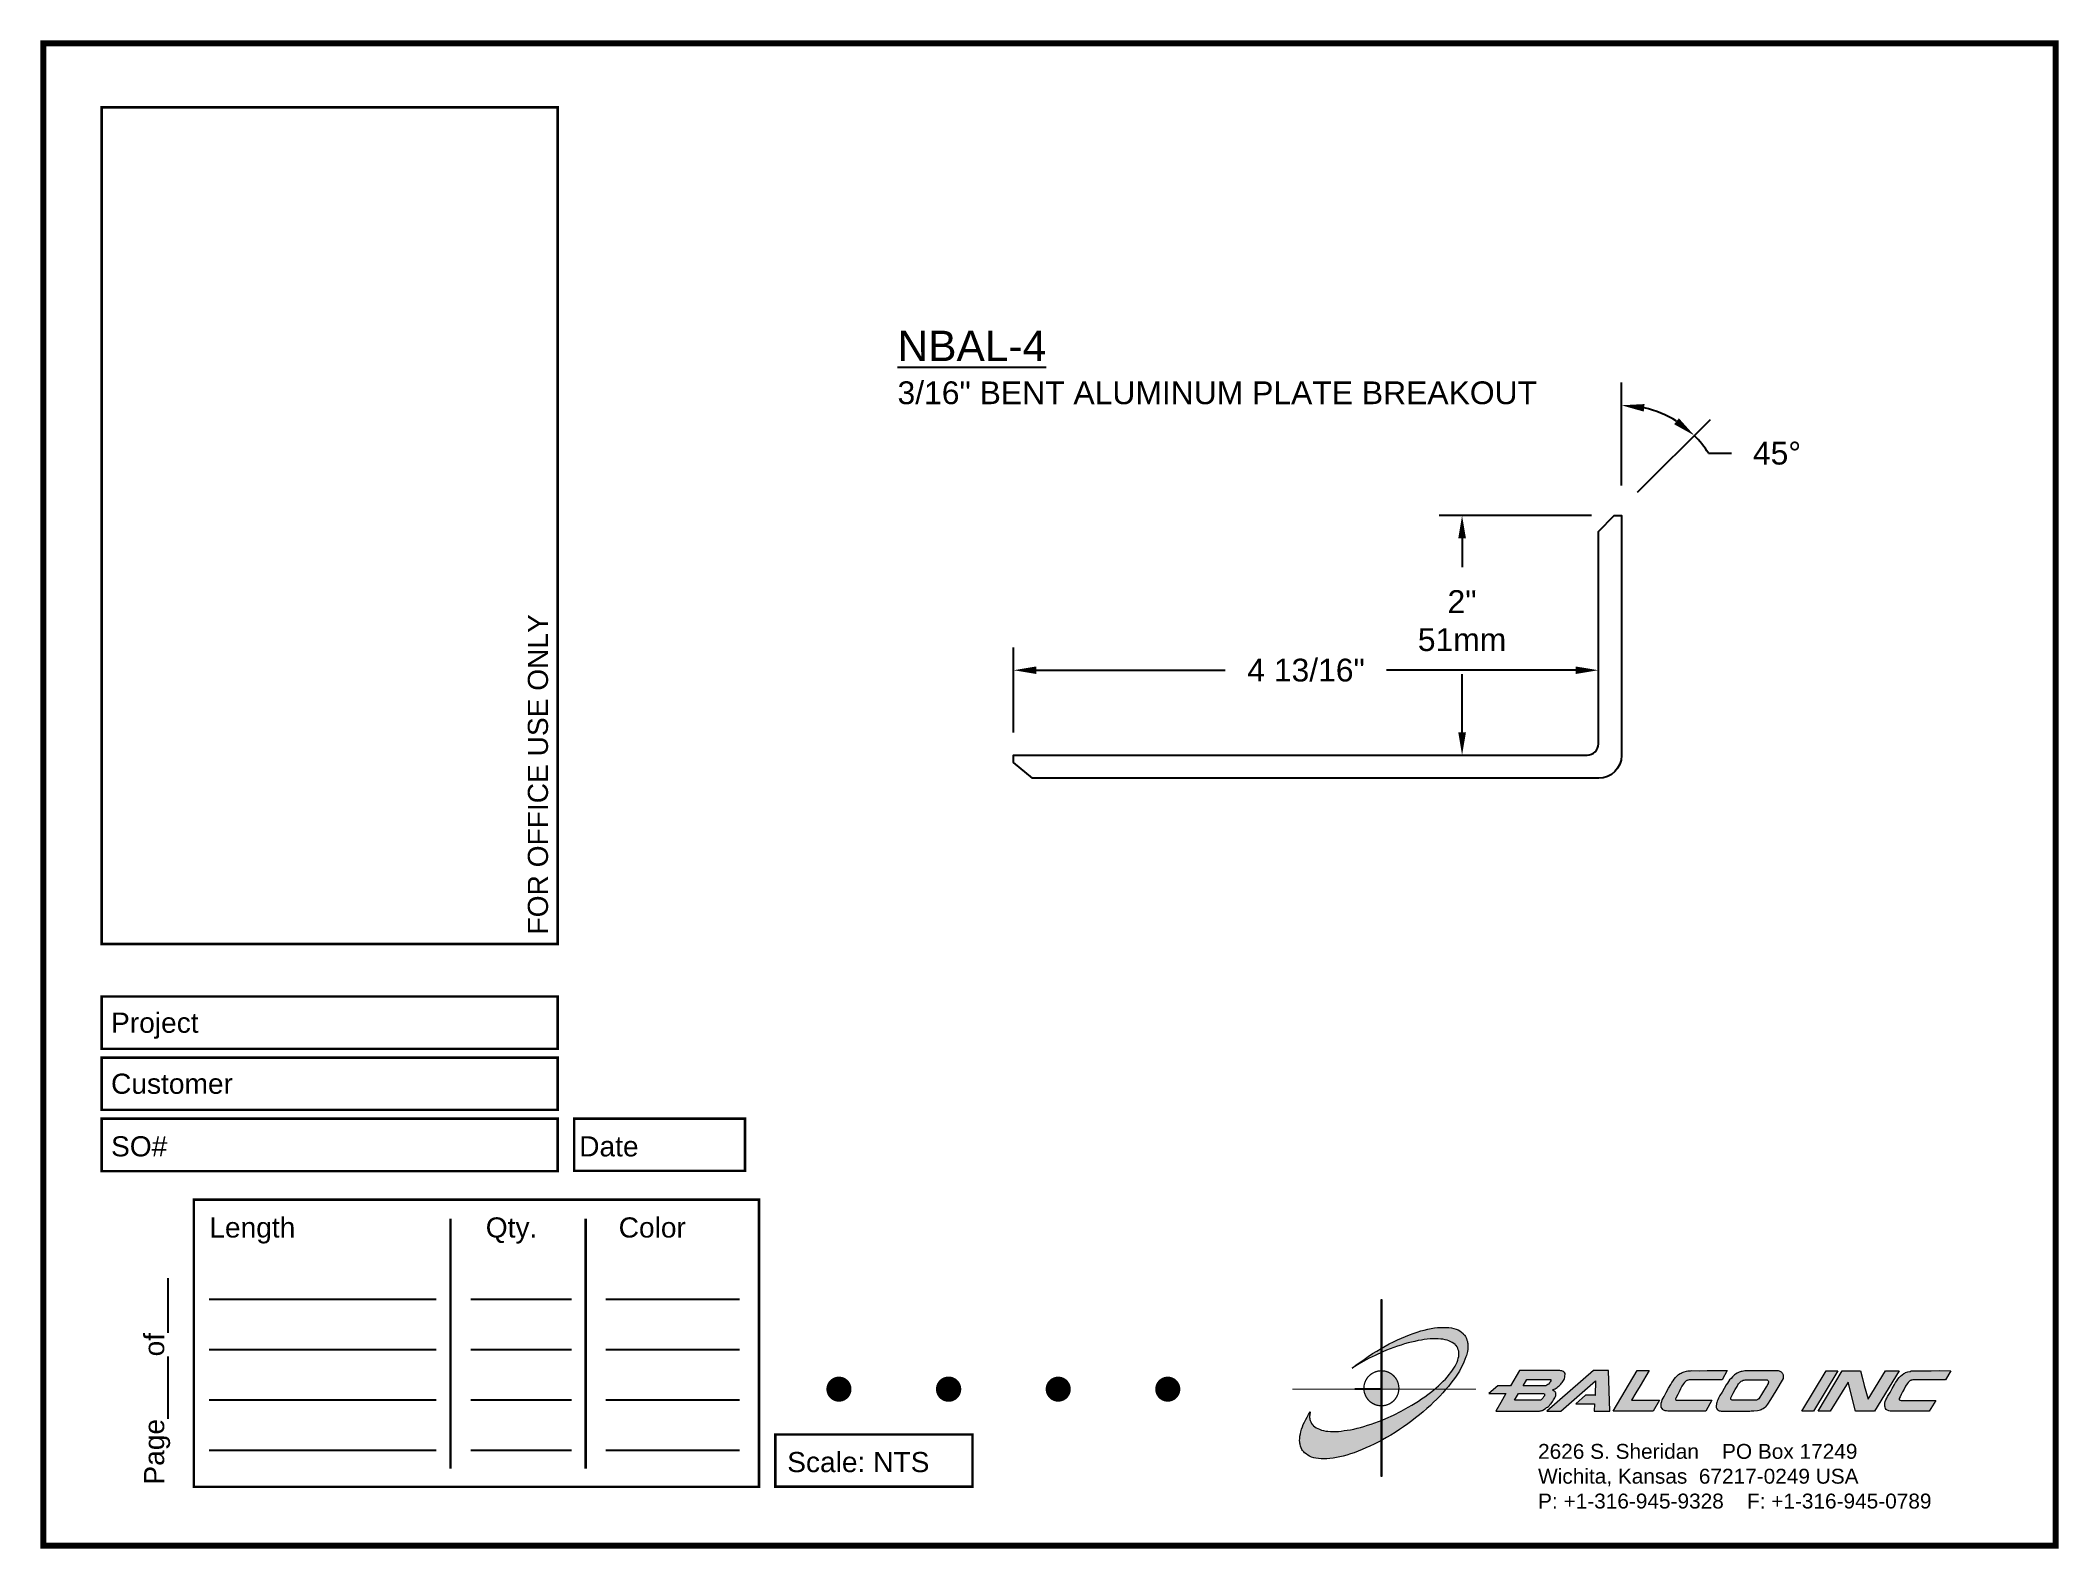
# Paper-space layout 'Breakout' of a CAD drawing. Header units: inches. Extents: x 0 to 10, y 0 to 7.5.
# The model-space entities are those that its viewports show. They can reach past a viewport. Long polylines and large blocks are cut down to what shows.
import ezdxf

# ---------------------------------------------------------------- set-up
doc = ezdxf.new("R2010")
doc.units = ezdxf.units.IN
doc.header["$MEASUREMENT"] = 0
for name, color, linetype in [('Border', 7, 'Continuous'), ('DIMENSIONS', 3, 'Continuous'), ('METALS', 7, 'Continuous'), ('TEXT', 2, 'Continuous')]:
    doc.layers.add(name, color=color, linetype=linetype)
doc.styles.add('Arial', font='arial.ttf')
doc.styles.get("Standard").update_dxf_attribs({"font": 'arial.ttf'})
doc.dimstyles.new('Arial', dxfattribs={"dimtxt": 0.1875, "dimasz": 0.1875, "dimexe": 0.1875, "dimexo": 0.1875, "dimgap": 0.1875, "dimtad": 0, "dimtih": 1, "dimtoh": 1, "dimdec": 4, "dimzin": 3, "dimdsep": 46, "dimlunit": 4, "dimtxsty": 'Arial', "dimcen": 0.125, "dimadec": 0, "dimazin": 0, "dimtfac": 1, "dimtdec": 4, "dimtofl": 0, "dimtmove": 0, "dimatfit": 3, "dimfxl": 0, "dimfrac": 2, "dimtolj": 1, "dimtzin": 0, "dimarcsym": 0})

# ---------------------------------------------------------------- blocks, each defined once
blk = doc.blocks.new('CADlogo')
h = blk.add_hatch(color=256)
h.paths.add_polyline_path([(0.918, 1.81), (0.909, 1.81), (0.909, 1.322), (0.918, 1.327)])
h.paths.add_polyline_path([(0.918, 1.285), (0.909, 1.281), (0.909, 1.1), (0.918, 1.1)])
h.paths.add_polyline_path([(0.918, 0.917), (0.909, 0.917), (0.909, 0.762), (0.909, 0.753), (0.91, 0.753), (0.918, 0.753)])
h.paths.add_polyline_path([(0.918, 1.091), (0.918, 1.1), (0.91, 1.1), (0.909, 1.1), (0.909, 0.917), (0.918, 0.917), (0.918, 0.919), (0.915, 0.919)])
h.paths.add_polyline_path([(0.918, 0.412), (0.909, 0.407), (0.909, 0.049), (0.918, 0.049)])
h.paths.add_polyline_path([(0.918, 0.753), (0.909, 0.753), (0.909, 0.606), (0.918, 0.609)])
h.paths.add_polyline_path([(0.918, 0.609), (0.909, 0.606), (0.909, 0.407), (0.918, 0.412)])
h.paths.add_polyline_path([(0.918, 1.327), (0.909, 1.322), (0.909, 1.281), (0.918, 1.285)])
h = blk.add_hatch(color=175)
h.paths.add_polyline_path([(0.574, 0.51), (0.543, 0.506), (0.514, 0.502), (0.487, 0.499), (0.459, 0.499), (0.432, 0.497), (0.406, 0.499), (0.382, 0.5), (0.36, 0.502), (0.338, 0.508), (0.318, 0.511), (0.298, 0.519), (0.282, 0.526), (0.265, 0.533), (0.252, 0.543), (0.24, 0.553), (0.234, 0.559), (0.229, 0.564), (0.22, 0.577), (0.212, 0.592), (0.205, 0.607), (0.203, 0.616), (0.201, 0.627), (0.199, 0.643), (0.201, 0.66), (0.201, 0.671), (0.205, 0.682), (0.207, 0.694), (0.19, 0.667), (0.176, 0.641), (0.161, 0.616), (0.148, 0.59), (0.137, 0.566), (0.128, 0.543), (0.119, 0.519), (0.113, 0.495), (0.108, 0.473), (0.104, 0.451), (0.103, 0.44), (0.103, 0.429), (0.101, 0.409), (0.103, 0.391), (0.104, 0.38), (0.106, 0.371), (0.11, 0.352), (0.115, 0.336), (0.124, 0.318), (0.13, 0.31), (0.135, 0.301), (0.143, 0.294), (0.15, 0.286), (0.165, 0.274), (0.181, 0.263), (0.199, 0.254), (0.22, 0.244), (0.242, 0.237), (0.263, 0.232), (0.289, 0.228), (0.315, 0.226), (0.342, 0.226), (0.371, 0.226), (0.402, 0.23), (0.434, 0.233), (0.467, 0.239), (0.499, 0.246), (0.534, 0.254), (0.571, 0.263), (0.606, 0.275), (0.644, 0.286), (0.682, 0.301), (0.721, 0.318), (0.759, 0.334), (0.799, 0.352), (0.841, 0.371), (0.882, 0.393), (0.909, 0.407), (0.909, 0.606), (0.884, 0.596), (0.847, 0.583), (0.81, 0.57), (0.774, 0.559), (0.739, 0.548), (0.704, 0.537), (0.671, 0.53), (0.638, 0.522), (0.606, 0.515)])
h.paths.add_polyline_path([(1.18, 0.738), (1.109, 0.698), (1.034, 0.661), (0.957, 0.627), (0.918, 0.609), (0.918, 0.412), (0.924, 0.414), (0.964, 0.438), (1.006, 0.462), (1.05, 0.489), (1.092, 0.517), (1.134, 0.544), (1.174, 0.574), (1.215, 0.603), (1.253, 0.634), (1.291, 0.663), (1.328, 0.694), (1.365, 0.725), (1.399, 0.757), (1.432, 0.788), (1.463, 0.819), (1.494, 0.85), (1.524, 0.883), (1.554, 0.917), (1.44, 0.917), (1.429, 0.908), (1.401, 0.886), (1.374, 0.864), (1.343, 0.842), (1.312, 0.822), (1.28, 0.8), (1.248, 0.778), (1.215, 0.758)])
h.paths.add_polyline_path([(1.769, 1.382), (1.767, 1.393), (1.763, 1.404), (1.758, 1.422), (1.749, 1.441), (1.743, 1.45), (1.738, 1.457), (1.73, 1.464), (1.725, 1.472), (1.709, 1.485), (1.692, 1.496), (1.674, 1.506), (1.654, 1.514), (1.632, 1.521), (1.61, 1.527), (1.584, 1.53), (1.559, 1.532), (1.531, 1.532), (1.502, 1.532), (1.471, 1.53), (1.44, 1.527), (1.407, 1.521), (1.374, 1.514), (1.339, 1.505), (1.304, 1.496), (1.268, 1.485), (1.229, 1.472), (1.191, 1.457), (1.152, 1.442), (1.114, 1.426), (1.074, 1.408), (1.034, 1.388), (0.991, 1.367), (0.951, 1.346), (0.918, 1.327), (0.918, 1.285), (0.926, 1.289), (0.964, 1.305), (1.001, 1.32), (1.037, 1.333), (1.074, 1.346), (1.109, 1.356), (1.143, 1.367), (1.178, 1.378), (1.213, 1.386), (1.246, 1.393), (1.277, 1.4), (1.31, 1.406), (1.339, 1.41), (1.368, 1.413), (1.398, 1.417), (1.425, 1.417), (1.452, 1.419), (1.476, 1.417), (1.502, 1.415), (1.524, 1.413), (1.546, 1.408), (1.566, 1.404), (1.584, 1.397), (1.602, 1.389), (1.617, 1.382), (1.632, 1.373), (1.644, 1.362), (1.65, 1.356), (1.655, 1.351), (1.665, 1.338), (1.672, 1.325), (1.677, 1.309), (1.681, 1.294), (1.683, 1.278), (1.683, 1.261), (1.683, 1.252), (1.681, 1.243), (1.677, 1.225), (1.672, 1.207), (1.665, 1.186), (1.655, 1.166), (1.644, 1.146), (1.632, 1.126), (1.619, 1.106), (1.602, 1.084), (1.586, 1.062), (1.568, 1.04), (1.548, 1.018), (1.527, 0.996), (1.504, 0.974), (1.48, 0.952), (1.456, 0.93), (1.44, 0.917), (1.554, 0.917), (1.579, 0.945), (1.602, 0.976), (1.626, 1.007), (1.648, 1.038), (1.668, 1.067), (1.687, 1.097), (1.703, 1.128), (1.719, 1.155), (1.732, 1.185), (1.743, 1.212), (1.752, 1.239), (1.758, 1.252), (1.762, 1.265), (1.767, 1.291), (1.771, 1.314), (1.771, 1.327), (1.773, 1.338), (1.771, 1.362), (1.771, 1.373)])
h.paths.add_polyline_path([(0.867, 1.296), (0.825, 1.271), (0.781, 1.243), (0.741, 1.214), (0.701, 1.186), (0.66, 1.157), (0.622, 1.128), (0.675, 1.161), (0.732, 1.194), (0.79, 1.225), (0.82, 1.239), (0.851, 1.254), (0.909, 1.281), (0.909, 1.322)])
h = blk.add_hatch(color=256)
h.paths.add_polyline_path([(1.074, 0.991), (1.07, 1.001), (1.065, 1.011), (1.059, 1.021), (1.053, 1.03), (1.046, 1.038), (1.039, 1.047), (1.031, 1.054), (1.022, 1.062), (1.014, 1.068), (1.004, 1.074), (0.995, 1.08), (0.985, 1.085), (0.975, 1.089), (0.964, 1.093), (0.954, 1.096), (0.943, 1.098), (0.932, 1.099), (0.921, 1.1), (0.918, 1.1), (0.918, 0.917), (0.94, 0.917), (1.086, 0.917), (1.087, 0.927), (1.086, 0.938), (1.085, 0.949), (1.083, 0.96), (1.081, 0.97), (1.078, 0.981)])
h.paths.add_polyline_path([(0.909, 0.917), (0.739, 0.917), (0.74, 0.91), (0.741, 0.899), (0.743, 0.888), (0.746, 0.878), (0.75, 0.867), (0.754, 0.857), (0.758, 0.847), (0.764, 0.837), (0.77, 0.828), (0.776, 0.819), (0.783, 0.811), (0.791, 0.803), (0.799, 0.795), (0.808, 0.788), (0.817, 0.782), (0.826, 0.776), (0.836, 0.771), (0.846, 0.766), (0.856, 0.762), (0.867, 0.759), (0.877, 0.757), (0.888, 0.755), (0.899, 0.753), (0.909, 0.753)])
h.paths.add_polyline_path([(0.918, 1.1), (0.91, 1.1), (0.909, 1.1), (0.909, 0.917), (0.918, 0.917)])
h = blk.add_hatch(color=256)
h.paths.add_polyline_path([(2.148, 0.874), (2.098, 0.784), (2.049, 0.7), (2.484, 0.7), (2.491, 0.702), (2.501, 0.703), (2.508, 0.705), (2.512, 0.707), (2.517, 0.711), (2.532, 0.72), (2.546, 0.729), (2.554, 0.735), (2.563, 0.74), (2.572, 0.747), (2.581, 0.757), (2.59, 0.768), (2.599, 0.777), (2.616, 0.799), (2.623, 0.811), (2.63, 0.822), (2.636, 0.833), (2.641, 0.844), (2.645, 0.855), (2.647, 0.864), (2.647, 0.879), (2.645, 0.883), (2.641, 0.886), (2.638, 0.892), (2.629, 0.899), (2.619, 0.905), (2.612, 0.91), (2.64, 0.921), (2.658, 0.936), (2.669, 0.943), (2.678, 0.95), (2.694, 0.967), (2.702, 0.976), (2.709, 0.985), (2.716, 0.994), (2.722, 1.005), (2.727, 1.014), (2.731, 1.025), (2.735, 1.038), (2.736, 1.049), (2.738, 1.062), (2.738, 1.073), (2.733, 1.082), (2.727, 1.088), (2.72, 1.093), (2.713, 1.097), (2.704, 1.099), (2.694, 1.1), (2.685, 1.102), (2.674, 1.102), (2.285, 1.102), (2.195, 0.952), (2.069, 0.952), (1.981, 0.874)])
h.paths.add_polyline_path([(2.274, 0.874), (2.53, 0.874), (2.534, 0.865), (2.532, 0.852), (2.524, 0.841), (2.515, 0.828), (2.505, 0.815), (2.493, 0.81), (2.49, 0.808), (2.235, 0.808)], flags=16)
h.paths.add_polyline_path([(2.321, 0.952), (2.356, 1.014), (2.587, 1.014), (2.592, 1.014), (2.597, 1.014), (2.597, 1.003), (2.59, 0.991), (2.583, 0.98), (2.569, 0.966), (2.555, 0.958), (2.546, 0.952), (2.535, 0.952)], flags=16)
h.paths.add_polyline_path([(3.04, 1.002), (3.036, 0.859), (2.941, 0.859), (2.844, 0.773), (3.031, 0.773), (3.027, 0.7), (3.181, 0.7), (3.168, 1.102), (3.02, 1.102), (2.557, 0.7), (2.694, 0.7)])
h.paths.add_polyline_path([(3.214, 0.7), (3.611, 0.7), (3.675, 0.808), (3.397, 0.808), (3.441, 0.881), (3.483, 0.952), (3.574, 1.102), (3.454, 1.102)])
h.paths.add_polyline_path([(3.788, 0.965), (3.766, 0.927), (3.743, 0.885), (3.721, 0.846), (3.71, 0.83), (3.702, 0.811), (3.697, 0.795), (3.693, 0.778), (3.691, 0.769), (3.691, 0.76), (3.691, 0.749), (3.693, 0.74), (3.7, 0.727), (3.708, 0.716), (3.711, 0.714), (3.724, 0.705), (3.733, 0.702), (3.744, 0.702), (3.757, 0.7), (3.774, 0.7), (4.134, 0.7), (4.196, 0.808), (3.854, 0.808), (3.841, 0.808), (3.833, 0.816), (3.836, 0.826), (3.843, 0.841), (3.856, 0.864), (3.869, 0.892), (3.883, 0.921), (3.898, 0.949), (3.914, 0.972), (3.924, 0.983), (3.931, 0.992), (3.943, 1.002), (3.954, 1.008), (3.969, 1.011), (4.297, 1.011), (4.346, 1.102), (4.238, 1.102), (4.15, 1.102), (4.075, 1.1), (3.997, 1.102), (3.982, 1.1), (3.968, 1.1), (3.955, 1.099), (3.942, 1.097), (3.92, 1.089), (3.9, 1.082), (3.889, 1.078), (3.88, 1.073), (3.863, 1.062), (3.849, 1.049), (3.834, 1.035), (3.821, 1.018), (3.81, 1.002), (3.799, 0.983)])
h.paths.add_polyline_path([(4.509, 1.097), (4.496, 1.095), (4.485, 1.093), (4.476, 1.089), (4.465, 1.086), (4.447, 1.077), (4.43, 1.066), (4.421, 1.06), (4.414, 1.055), (4.399, 1.04), (4.386, 1.025), (4.372, 1.011), (4.361, 0.994), (4.35, 0.976), (4.337, 0.96), (4.317, 0.923), (4.297, 0.888), (4.275, 0.855), (4.26, 0.828), (4.255, 0.813), (4.247, 0.799), (4.244, 0.784), (4.242, 0.777), (4.24, 0.769), (4.238, 0.753), (4.238, 0.735), (4.246, 0.722), (4.251, 0.714), (4.253, 0.713), (4.257, 0.711), (4.262, 0.705), (4.269, 0.703), (4.278, 0.702), (4.289, 0.7), (4.564, 0.7), (4.571, 0.7), (4.584, 0.702), (4.613, 0.703), (4.648, 0.707), (4.664, 0.709), (4.677, 0.713), (4.686, 0.716), (4.694, 0.722), (4.705, 0.727), (4.717, 0.735), (4.73, 0.744), (4.741, 0.755), (4.752, 0.769), (4.781, 0.815), (4.833, 0.903), (4.906, 1.025), (4.908, 1.035), (4.908, 1.046), (4.906, 1.051), (4.906, 1.057), (4.9, 1.069), (4.893, 1.08), (4.889, 1.082), (4.888, 1.086), (4.88, 1.089), (4.873, 1.093), (4.866, 1.097), (4.856, 1.1), (4.846, 1.1), (4.844, 1.1), (4.73, 1.1), (4.626, 1.1), (4.58, 1.1), (4.542, 1.099), (4.524, 1.099)])
h.paths.add_polyline_path([(4.527, 1.011), (4.54, 1.011), (4.745, 1.011), (4.752, 1.003), (4.758, 0.998), (4.758, 0.985), (4.756, 0.98), (4.754, 0.974), (4.749, 0.965), (4.743, 0.956), (4.734, 0.941), (4.663, 0.821), (4.648, 0.812), (4.639, 0.81), (4.633, 0.808), (4.622, 0.808), (4.61, 0.808), (4.416, 0.808), (4.398, 0.808), (4.39, 0.813), (4.387, 0.813), (4.385, 0.819), (4.378, 0.825), (4.385, 0.832), (4.408, 0.877), (4.428, 0.914), (4.447, 0.945), (4.454, 0.96), (4.461, 0.971), (4.474, 0.986), (4.487, 0.996), (4.496, 1.002), (4.508, 1.009), (4.516, 1.009)], flags=16)
h.paths.add_polyline_path([(5.089, 0.698), (5.206, 0.698), (5.445, 1.1), (5.33, 1.099)])
h.paths.add_polyline_path([(5.489, 1.099), (5.252, 0.698), (5.37, 0.698), (5.548, 0.987), (5.621, 0.698), (5.811, 0.698), (6.055, 1.099), (5.919, 1.1), (5.749, 0.817), (5.709, 0.954), (5.691, 1.024), (5.672, 1.099)])
h.paths.add_polyline_path([(6.086, 1.06), (6.069, 1.047), (6.056, 1.035), (6.044, 1.018), (6.031, 1.002), (6.02, 0.983), (6.009, 0.965), (5.987, 0.925), (5.965, 0.885), (5.941, 0.846), (5.932, 0.828), (5.923, 0.811), (5.917, 0.795), (5.914, 0.778), (5.912, 0.769), (5.912, 0.758), (5.914, 0.749), (5.916, 0.738), (5.921, 0.725), (5.928, 0.716), (5.936, 0.709), (5.945, 0.705), (5.954, 0.702), (5.965, 0.7), (5.98, 0.7), (5.994, 0.7), (6.355, 0.7), (6.419, 0.806), (6.073, 0.806), (6.056, 0.811), (6.056, 0.821), (6.056, 0.826), (6.064, 0.841), (6.077, 0.864), (6.089, 0.892), (6.104, 0.919), (6.119, 0.947), (6.135, 0.972), (6.144, 0.983), (6.153, 0.992), (6.163, 1), (6.166, 1.003), (6.172, 1.005), (6.178, 1.008), (6.19, 1.011), (6.517, 1.011), (6.569, 1.1), (6.459, 1.102), (6.373, 1.1), (6.296, 1.1), (6.217, 1.1), (6.203, 1.1), (6.19, 1.099), (6.175, 1.099), (6.164, 1.095), (6.141, 1.089), (6.12, 1.082), (6.111, 1.077), (6.102, 1.073)])
blk.add_hatch(color=256).paths.add_polyline_path([(0.918, 0.609), (0.909, 0.606), (0.909, 0.407), (0.918, 0.412)])
for q in [(0.65, 0.917), (0.909, 0.648)]:
    blk.add_line((0.909, 0.917), q)
at = {"color": 7, "lineweight": 0}
for points in [[(0.909, 1.81), (0.918, 1.81), (0.918, 0.049), (0.909, 0.049), (0.909, 1.81)], [(2.738, 1.073), (2.733, 1.082), (2.727, 1.088), (2.72, 1.093), (2.713, 1.097), (2.704, 1.099), (2.694, 1.1), (2.685, 1.102), (2.674, 1.102), (2.285, 1.102), (2.195, 0.952), (2.069, 0.952), (1.981, 0.874), (2.148, 0.874), (2.098, 0.784), (2.049, 0.7), (2.484, 0.7), (2.491, 0.702), (2.501, 0.703), (2.508, 0.705), (2.512, 0.707), (2.517, 0.711), (2.532, 0.72), (2.546, 0.729), (2.554, 0.735), (2.563, 0.74), (2.572, 0.747), (2.581, 0.757), (2.59, 0.768), (2.599, 0.777), (2.616, 0.799), (2.623, 0.811), (2.63, 0.822), (2.636, 0.833), (2.641, 0.844), (2.645, 0.855), (2.647, 0.864), (2.647, 0.874), (2.647, 0.879), (2.645, 0.883), (2.641, 0.886), (2.638, 0.892), (2.629, 0.899), (2.619, 0.905), (2.612, 0.91), (2.64, 0.921), (2.658, 0.936), (2.669, 0.943), (2.678, 0.95), (2.694, 0.967), (2.702, 0.976), (2.709, 0.985), (2.716, 0.994), (2.722, 1.005), (2.727, 1.014), (2.731, 1.025), (2.735, 1.038), (2.736, 1.049), (2.738, 1.062), (2.738, 1.073), (2.738, 1.073)], [(2.587, 0.985), (2.583, 0.98), (2.572, 0.969), (2.565, 0.963), (2.555, 0.958), (2.546, 0.952), (2.535, 0.952), (2.321, 0.952), (2.356, 1.014), (2.587, 1.014), (2.592, 1.014), (2.594, 1.014), (2.596, 1.013), (2.597, 1.011), (2.597, 1.005), (2.596, 1), (2.59, 0.991), (2.587, 0.985), (2.587, 0.985)], [(3.027, 0.7), (3.181, 0.7), (3.168, 1.102), (3.02, 1.102), (2.557, 0.7), (2.694, 0.7), (3.04, 1.002), (3.036, 0.859), (3.038, 0.859), (2.941, 0.859), (2.844, 0.773), (3.031, 0.773), (3.027, 0.7), (3.027, 0.7)], [(3.214, 0.7), (3.454, 1.102), (3.574, 1.102), (3.483, 0.952), (3.441, 0.881), (3.397, 0.808), (3.675, 0.808), (3.611, 0.7), (3.214, 0.7), (3.214, 0.7)], [(3.969, 1.011), (3.96, 1.009), (3.955, 1.007), (3.949, 1.005), (3.946, 1.003), (3.94, 1), (3.931, 0.992), (3.924, 0.983), (3.914, 0.972), (3.898, 0.949), (3.883, 0.921), (3.869, 0.892), (3.856, 0.864), (3.843, 0.841), (3.836, 0.826), (3.834, 0.821), (3.834, 0.817), (3.836, 0.813), (3.839, 0.81), (3.847, 0.808), (3.854, 0.808), (4.196, 0.808), (4.134, 0.7), (3.774, 0.7), (3.757, 0.7), (3.744, 0.702), (3.733, 0.702), (3.724, 0.705), (3.715, 0.711), (3.711, 0.713), (3.708, 0.716), (3.7, 0.727), (3.693, 0.74), (3.691, 0.749), (3.691, 0.76), (3.691, 0.769), (3.693, 0.778), (3.697, 0.795), (3.702, 0.811), (3.71, 0.83), (3.721, 0.846), (3.743, 0.885), (3.766, 0.927), (3.788, 0.965), (3.799, 0.983), (3.81, 1.002), (3.821, 1.018), (3.834, 1.035), (3.849, 1.049), (3.863, 1.062), (3.88, 1.073), (3.889, 1.078), (3.9, 1.082), (3.92, 1.089), (3.942, 1.097), (3.955, 1.099), (3.968, 1.1), (3.982, 1.1), (3.997, 1.102), (4.075, 1.1), (4.15, 1.102), (4.238, 1.102), (4.346, 1.102), (4.297, 1.011), (3.969, 1.011), (3.969, 1.011)], [(4.846, 1.1), (4.844, 1.1), (4.73, 1.1), (4.626, 1.1), (4.58, 1.1), (4.542, 1.099), (4.524, 1.099), (4.509, 1.097), (4.496, 1.095), (4.485, 1.093), (4.476, 1.089), (4.465, 1.086), (4.447, 1.077), (4.43, 1.066), (4.421, 1.06), (4.414, 1.055), (4.399, 1.04), (4.386, 1.025), (4.372, 1.011), (4.361, 0.994), (4.35, 0.976), (4.337, 0.96), (4.317, 0.923), (4.297, 0.888), (4.275, 0.855), (4.26, 0.828), (4.255, 0.813), (4.247, 0.799), (4.244, 0.784), (4.242, 0.777), (4.24, 0.769), (4.238, 0.753), (4.238, 0.735), (4.246, 0.722), (4.251, 0.714), (4.253, 0.713), (4.257, 0.711), (4.262, 0.705), (4.269, 0.703), (4.278, 0.702), (4.289, 0.7), (4.564, 0.7), (4.571, 0.7), (4.584, 0.702), (4.613, 0.703), (4.648, 0.707), (4.664, 0.709), (4.677, 0.713), (4.686, 0.716), (4.694, 0.722), (4.705, 0.727), (4.717, 0.735), (4.73, 0.744), (4.741, 0.755), (4.752, 0.769), (4.781, 0.815), (4.833, 0.903), (4.906, 1.025), (4.908, 1.035), (4.908, 1.046), (4.906, 1.051), (4.906, 1.057), (4.9, 1.069), (4.897, 1.075), (4.893, 1.08), (4.889, 1.082), (4.888, 1.086), (4.88, 1.089), (4.873, 1.093), (4.866, 1.097), (4.856, 1.1), (4.846, 1.1), (4.846, 1.1)], [(4.734, 0.941), (4.663, 0.821), (4.653, 0.815), (4.646, 0.811), (4.639, 0.81), (4.633, 0.808), (4.622, 0.808), (4.61, 0.808), (4.416, 0.808), (4.403, 0.808), (4.396, 0.81), (4.39, 0.813), (4.388, 0.813), (4.386, 0.815), (4.385, 0.819), (4.383, 0.821), (4.383, 0.826), (4.383, 0.83), (4.385, 0.832), (4.408, 0.877), (4.428, 0.914), (4.447, 0.945), (4.454, 0.96), (4.461, 0.971), (4.471, 0.982), (4.478, 0.989), (4.487, 0.996), (4.496, 1.002), (4.505, 1.007), (4.511, 1.009), (4.516, 1.009), (4.527, 1.011), (4.54, 1.011), (4.743, 1.011), (4.749, 1.007), (4.752, 1.003), (4.756, 1), (4.758, 0.994), (4.758, 0.985), (4.756, 0.98), (4.754, 0.974), (4.749, 0.965), (4.743, 0.956), (4.734, 0.941), (4.734, 0.941)], [(5.089, 0.698), (5.33, 1.099), (5.445, 1.1), (5.206, 0.698), (5.091, 0.698), (5.089, 0.698), (5.089, 0.698)], [(5.811, 0.698), (5.621, 0.698), (5.548, 0.987), (5.37, 0.698), (5.252, 0.698), (5.489, 1.099), (5.672, 1.099), (5.691, 1.024), (5.709, 0.954), (5.749, 0.817), (5.919, 1.1), (6.055, 1.099), (5.811, 0.698), (5.811, 0.698)], [(6.19, 1.011), (6.181, 1.009), (6.175, 1.007), (6.172, 1.005), (6.166, 1.003), (6.163, 1), (6.153, 0.992), (6.144, 0.983), (6.135, 0.972), (6.119, 0.947), (6.104, 0.919), (6.089, 0.892), (6.077, 0.864), (6.064, 0.841), (6.056, 0.826), (6.056, 0.821), (6.056, 0.815), (6.058, 0.811), (6.062, 0.81), (6.067, 0.808), (6.077, 0.806), (6.419, 0.806), (6.355, 0.7), (5.994, 0.7), (5.98, 0.7), (5.965, 0.7), (5.954, 0.702), (5.945, 0.705), (5.936, 0.709), (5.932, 0.713), (5.928, 0.716), (5.921, 0.725), (5.916, 0.738), (5.914, 0.749), (5.912, 0.758), (5.912, 0.769), (5.914, 0.778), (5.917, 0.795), (5.923, 0.811), (5.932, 0.828), (5.941, 0.846), (5.965, 0.885), (5.987, 0.925), (6.009, 0.965), (6.02, 0.983), (6.031, 1.002), (6.044, 1.018), (6.056, 1.035), (6.069, 1.047), (6.086, 1.06), (6.102, 1.073), (6.111, 1.077), (6.12, 1.082), (6.141, 1.089), (6.164, 1.095), (6.175, 1.099), (6.19, 1.099), (6.203, 1.1), (6.217, 1.1), (6.296, 1.1), (6.373, 1.1), (6.459, 1.102), (6.569, 1.1), (6.517, 1.011), (6.19, 1.011), (6.19, 1.011)], [(2.484, 0.808), (2.235, 0.808), (2.274, 0.874), (2.524, 0.874), (2.53, 0.872), (2.532, 0.87), (2.533, 0.866), (2.533, 0.863), (2.532, 0.852), (2.524, 0.841), (2.515, 0.828), (2.506, 0.817), (2.501, 0.813), (2.493, 0.81), (2.49, 0.808), (2.486, 0.808), (2.484, 0.808), (2.484, 0.808)]]:
    blk.add_lwpolyline(points, dxfattribs=at)
at = {"color": 175, "lineweight": 0}
blk.add_lwpolyline([(1.758, 1.422), (1.763, 1.404), (1.767, 1.393), (1.769, 1.382), (1.771, 1.373), (1.771, 1.362), (1.773, 1.338), (1.771, 1.327), (1.771, 1.314), (1.767, 1.291), (1.762, 1.265), (1.758, 1.252), (1.752, 1.239), (1.743, 1.212), (1.732, 1.185), (1.719, 1.155), (1.703, 1.128), (1.687, 1.097), (1.668, 1.067), (1.648, 1.038), (1.626, 1.007), (1.602, 0.976), (1.579, 0.945), (1.551, 0.914), (1.524, 0.883), (1.494, 0.85), (1.463, 0.819), (1.432, 0.788), (1.399, 0.757), (1.365, 0.725), (1.328, 0.694), (1.291, 0.663), (1.253, 0.634), (1.215, 0.603), (1.174, 0.574), (1.134, 0.544), (1.092, 0.517), (1.05, 0.489), (1.006, 0.462), (0.964, 0.438), (0.924, 0.414), (0.882, 0.393), (0.841, 0.371), (0.799, 0.352), (0.759, 0.334), (0.721, 0.318), (0.682, 0.301), (0.644, 0.286), (0.606, 0.275), (0.571, 0.263), (0.534, 0.254), (0.499, 0.246), (0.467, 0.239), (0.434, 0.233), (0.402, 0.23), (0.371, 0.226), (0.342, 0.226), (0.315, 0.226), (0.289, 0.228), (0.263, 0.232), (0.242, 0.237), (0.22, 0.244), (0.199, 0.254), (0.181, 0.263), (0.165, 0.274), (0.15, 0.286), (0.143, 0.294), (0.135, 0.301), (0.13, 0.31), (0.124, 0.318), (0.115, 0.336), (0.11, 0.352), (0.106, 0.371), (0.104, 0.38), (0.103, 0.391), (0.101, 0.409), (0.103, 0.429), (0.103, 0.44), (0.104, 0.451), (0.108, 0.473), (0.113, 0.495), (0.119, 0.519), (0.128, 0.543), (0.137, 0.566), (0.148, 0.59), (0.161, 0.616), (0.176, 0.641), (0.19, 0.667), (0.207, 0.694), (0.205, 0.682), (0.201, 0.671), (0.201, 0.66), (0.199, 0.649), (0.199, 0.638), (0.201, 0.627), (0.203, 0.616), (0.205, 0.607), (0.212, 0.592), (0.22, 0.577), (0.229, 0.564), (0.234, 0.559), (0.24, 0.553), (0.252, 0.543), (0.265, 0.533), (0.282, 0.526), (0.298, 0.519), (0.318, 0.511), (0.338, 0.508), (0.36, 0.502), (0.382, 0.5), (0.406, 0.499), (0.432, 0.497), (0.459, 0.499), (0.487, 0.499), (0.514, 0.502), (0.543, 0.506), (0.574, 0.51), (0.606, 0.515), (0.638, 0.522), (0.671, 0.53), (0.704, 0.537), (0.739, 0.548), (0.774, 0.559), (0.81, 0.57), (0.847, 0.583), (0.884, 0.596), (0.92, 0.61), (0.957, 0.627), (1.034, 0.661), (1.109, 0.698), (1.18, 0.738), (1.215, 0.758), (1.248, 0.778), (1.28, 0.8), (1.312, 0.822), (1.343, 0.842), (1.374, 0.864), (1.401, 0.886), (1.429, 0.908), (1.456, 0.93), (1.48, 0.952), (1.504, 0.974), (1.527, 0.996), (1.548, 1.018), (1.568, 1.04), (1.586, 1.062), (1.602, 1.084), (1.619, 1.106), (1.632, 1.126), (1.644, 1.146), (1.655, 1.166), (1.665, 1.186), (1.672, 1.207), (1.677, 1.225), (1.681, 1.243), (1.683, 1.252), (1.683, 1.261), (1.683, 1.278), (1.681, 1.294), (1.677, 1.309), (1.672, 1.325), (1.665, 1.338), (1.655, 1.351), (1.65, 1.356), (1.644, 1.362), (1.632, 1.373), (1.617, 1.382), (1.602, 1.389), (1.584, 1.397), (1.566, 1.404), (1.546, 1.408), (1.524, 1.413), (1.502, 1.415), (1.476, 1.417), (1.452, 1.419), (1.425, 1.417), (1.398, 1.417), (1.368, 1.413), (1.339, 1.41), (1.31, 1.406), (1.277, 1.4), (1.246, 1.393), (1.213, 1.386), (1.178, 1.378), (1.143, 1.367), (1.109, 1.356), (1.074, 1.346), (1.037, 1.333), (1.001, 1.32), (0.964, 1.305), (0.926, 1.289), (0.851, 1.254), (0.82, 1.239), (0.79, 1.225), (0.732, 1.194), (0.675, 1.161), (0.622, 1.128), (0.66, 1.157), (0.701, 1.186), (0.741, 1.214), (0.781, 1.243), (0.825, 1.271), (0.867, 1.296), (0.909, 1.322), (0.951, 1.346), (0.991, 1.367), (1.034, 1.388), (1.074, 1.408), (1.114, 1.426), (1.152, 1.442), (1.191, 1.457), (1.229, 1.472), (1.268, 1.485), (1.304, 1.496), (1.339, 1.505), (1.374, 1.514), (1.407, 1.521), (1.44, 1.527), (1.471, 1.53), (1.502, 1.532), (1.531, 1.532), (1.559, 1.532), (1.584, 1.53), (1.61, 1.527), (1.632, 1.521), (1.654, 1.514), (1.674, 1.506), (1.692, 1.496), (1.709, 1.485), (1.725, 1.472), (1.73, 1.464), (1.738, 1.457), (1.743, 1.45), (1.749, 1.441), (1.758, 1.422), (1.758, 1.422)], dxfattribs=at)
at = {"color": 7, "lineweight": 0, "const_width": 0.0128}
blk.add_lwpolyline([(1.087, 0.927), (1.086, 0.938), (1.085, 0.949), (1.083, 0.96), (1.081, 0.97), (1.078, 0.981), (1.074, 0.991), (1.07, 1.001), (1.065, 1.011), (1.059, 1.021), (1.053, 1.03), (1.046, 1.038), (1.039, 1.047), (1.031, 1.054), (1.022, 1.062), (1.014, 1.068), (1.004, 1.074), (0.995, 1.08), (0.985, 1.085), (0.975, 1.089), (0.964, 1.093), (0.954, 1.096), (0.943, 1.098), (0.932, 1.099), (0.921, 1.1), (0.91, 1.1), (0.899, 1.1), (0.888, 1.099), (0.877, 1.097), (0.867, 1.094), (0.856, 1.091), (0.846, 1.087), (0.836, 1.082), (0.826, 1.077), (0.817, 1.071), (0.808, 1.065), (0.799, 1.058), (0.791, 1.05), (0.783, 1.043), (0.776, 1.034), (0.77, 1.025), (0.764, 1.016), (0.758, 1.006), (0.754, 0.996), (0.75, 0.986), (0.746, 0.976), (0.743, 0.965), (0.741, 0.954), (0.74, 0.943), (0.739, 0.932), (0.739, 0.921), (0.74, 0.91), (0.741, 0.899), (0.743, 0.888), (0.746, 0.878), (0.75, 0.867), (0.754, 0.857), (0.758, 0.847), (0.764, 0.837), (0.77, 0.828), (0.776, 0.819), (0.783, 0.811), (0.791, 0.803), (0.799, 0.795), (0.808, 0.788), (0.817, 0.782), (0.826, 0.776), (0.836, 0.771), (0.846, 0.766), (0.856, 0.762), (0.867, 0.759), (0.877, 0.757), (0.888, 0.755), (0.899, 0.753), (0.91, 0.753), (0.921, 0.753), (0.932, 0.754), (0.943, 0.756), (0.954, 0.758), (0.964, 0.761), (0.975, 0.764), (0.985, 0.769), (0.995, 0.773), (1.004, 0.779), (1.014, 0.785), (1.022, 0.792), (1.031, 0.799), (1.039, 0.807), (1.046, 0.815), (1.053, 0.824), (1.059, 0.833), (1.065, 0.842), (1.07, 0.852), (1.074, 0.862), (1.078, 0.872), (1.081, 0.883), (1.083, 0.894), (1.085, 0.905), (1.086, 0.916), (1.087, 0.927)], dxfattribs=at)
at = {"color": 7, "lineweight": 0}
blk.add_lwpolyline([(1.853, 0.917, 0.0091, 0.0091, 0), (0.029, 0.917, 0.00366, 0.00366, 0), (0.029, 0.917, 0.00366, 0.00366, 0)], format="xyseb", dxfattribs=at)
blk = doc.blocks.new('ACADlogo')
blk.add_blockref('CADlogo', (-0.011, 7.152))
blk = doc.blocks.new('ejccornerdetailsheet')
at = {"layer": 'Border', "color": 253}
for p, q in [((0.823, 1.224), (1.95, 1.224)), ((2.122, 1.224), (2.622, 1.224)), ((2.794, 1.224), (3.457, 1.224)), ((0.823, 0.974), (1.95, 0.974)), ((2.122, 0.974), (2.622, 0.974)), ((2.794, 0.974), (3.457, 0.974)), ((0.823, 0.724), (1.95, 0.724)), ((2.122, 0.724), (2.622, 0.724)), ((2.794, 0.724), (3.457, 0.724)), ((0.823, 0.474), (1.95, 0.474)), ((2.122, 0.474), (2.622, 0.474)), ((2.794, 0.474), (3.457, 0.474))]:
    blk.add_line(p, q, dxfattribs=at)
at = {"layer": 'Border'}
for points, const_width in [([(0, 7.461), (9.993, 7.461), (9.993, 0), (0, 0)], 0.03), ([(0.289, 7.143), (2.554, 7.143), (2.554, 2.988), (0.289, 2.988)], 0.0125), ([(0.289, 2.727), (2.554, 2.727), (2.554, 2.467), (0.289, 2.467)], 0.0125), ([(0.289, 2.423), (2.554, 2.423), (2.554, 2.164), (0.289, 2.164)], 0.0125), ([(0.289, 2.12), (2.554, 2.12), (2.554, 1.86), (0.289, 1.86)], 0.0125), ([(2.636, 1.861), (2.636, 2.12), (3.484, 2.12), (3.484, 1.861)], 0.0125), ([(3.554, 0.292), (0.747, 0.292), (0.747, 1.718), (3.554, 1.718)], 0.0125), ([(3.635, 0.552), (4.614, 0.552), (4.614, 0.293), (3.635, 0.293)], 0.0125)]:
    blk.add_lwpolyline(points, close=True, dxfattribs=dict(at, const_width=const_width))
at = {"layer": 'Border', "const_width": 0.0125}
for points in [[(2.022, 1.623), (2.022, 0.382)], [(2.693, 1.623), (2.693, 0.382)]]:
    blk.add_lwpolyline(points, dxfattribs=at)
at = {"layer": 'Border', "color": 175, "const_width": 0.0625}
for points in [[(3.92, 0.777, 1), (3.982, 0.777, 1)], [(4.464, 0.777, 1), (4.527, 0.777, 1)], [(5.009, 0.777, 1), (5.071, 0.777, 1)], [(5.553, 0.777, 1), (5.615, 0.777, 1)]]:
    blk.add_lwpolyline(points, format="xyb", close=True, dxfattribs=at)
at = {"layer": 'Border', "xscale": 0.5, "yscale": 0.5, "zscale": 0.5}
blk.add_blockref('ACADlogo', (6.194, -3.258), dxfattribs=at)
at = {"layer": 'Border', "style": 'Arial'}
for s, p in [('FOR OFFICE USE ONLY', (2.506, 3.035)), ('Page%%u        %%uof%%u       ', (0.6, 0.303))]:
    blk.add_text(s, height=0.1, rotation=90, dxfattribs=at).set_placement(p)
for s, p in [('Project', (0.336, 2.547)), ('Customer', (0.336, 2.244)), ('SO#', (0.336, 1.933)), ('Date', (2.661, 1.933)), ('Length', (0.824, 1.53)), ('Qty.', (2.197, 1.53)), ('Color', (2.857, 1.53)), ('Scale: NTS', (3.694, 0.365))]:
    blk.add_text(s, height=0.1, dxfattribs=at).set_placement(p)
at = {"layer": 'Border', "insert": (7.423, 0.505), "char_height": 0.074, "width": 2.3438, "attachment_point": 1, "style": 'Arial'}
blk.add_mtext('2626 S. Sheridan    PO Box 17249\\PWichita, Kansas  67217-0249 USA \\PP: +1-316-945-9328    F: +1-316-945-0789', dxfattribs=at)
blk = doc.blocks.new('*D11')
at = {"layer": 'Defpoints', "color": 0}
for p in [(31.31, 7.659), (28.183, 5.689), (30.059, 5.689)]:
    blk.add_point(p, dxfattribs=at)
at = {"layer": 'DIMENSIONS', "color": 0, "lineweight": -2}
for p, q in [((31.123, 7.659), (29.872, 7.659)), ((30.059, 7.471), (30.059, 7.234)), ((30.059, 5.876), (30.059, 6.354)), ((28.371, 5.689), (30.247, 5.689))]:
    blk.add_line(p, q, dxfattribs=at)
at = {"layer": 'DIMENSIONS', "color": 0}
for points in [[(30.028, 7.471), (30.091, 7.471), (30.059, 7.659)], [(30.028, 5.876), (30.091, 5.876), (30.059, 5.689)]]:
    blk.add_solid(points, dxfattribs=at)
at = {"layer": 'DIMENSIONS', "color": 0, "insert": (30.059, 6.794), "char_height": 0.1875, "attachment_point": 5, "style": 'Arial'}
blk.add_mtext('\\A1;2"\\P51mm', dxfattribs=at)
blk = doc.blocks.new('*D12')
at = {"layer": 'Defpoints', "color": 0}
for p in [(31.59, 8.537), (31.31, 7.659), (31.37, 7.659), (31.18, 7.529), (31.37, 5.686)]:
    blk.add_point(p, dxfattribs=at)
at = {"layer": 'DIMENSIONS', "color": 0, "lineweight": -2}
for p, q in [((31.37, 7.906), (31.37, 8.753)), ((31.503, 7.851), (32.102, 8.45)), ((32.086, 8.171), (32.274, 8.171))]:
    blk.add_line(p, q, dxfattribs=at)
for start, end in [(57.7088, 77.2912), (32.2912, 45)]:
    blk.add_arc((31.37, 7.719), 0.847, start, end, dxfattribs=at)
at = {"layer": 'DIMENSIONS', "color": 0}
for points in [[(31.553, 8.514), (31.56, 8.576), (31.37, 8.566)], [(31.842, 8.459), (31.803, 8.41), (31.969, 8.318)]]:
    blk.add_solid(points, dxfattribs=at)
at = {"layer": 'DIMENSIONS', "color": 0, "insert": (32.649, 8.171), "char_height": 0.1875, "attachment_point": 5, "style": 'Arial'}
blk.add_mtext('\\A1;45°', dxfattribs=at)
blk = doc.blocks.new('*D17')
at = {"layer": 'Defpoints', "color": 0}
for p in [(26.371, 6.387), (26.371, 5.689), (31.18, 5.782)]:
    blk.add_point(p, dxfattribs=at)
at = {"layer": 'DIMENSIONS', "color": 0, "lineweight": -2}
for p, q in [((26.371, 5.876), (26.371, 6.574)), ((31.18, 5.97), (31.18, 6.574)), ((26.558, 6.387), (28.112, 6.387)), ((30.993, 6.387), (29.439, 6.387))]:
    blk.add_line(p, q, dxfattribs=at)
at = {"layer": 'DIMENSIONS', "color": 0}
for points in [[(26.558, 6.418), (26.558, 6.356), (26.371, 6.387)], [(30.993, 6.418), (30.993, 6.356), (31.18, 6.387)]]:
    blk.add_solid(points, dxfattribs=at)
at = {"layer": 'DIMENSIONS', "color": 0, "insert": (28.776, 6.387), "char_height": 0.1875, "attachment_point": 5, "style": 'Arial'}
blk.add_mtext('\\A1;4 13/16"', dxfattribs=at)

msp = doc.modelspace()

# ---------------------------------------------------------------- linework, layer by layer
at = {"layer": 'METALS'}
msp.add_lwpolyline([(31.18038, 7.52866), (31.31038, 7.65866), (31.37038, 7.65866), (31.37038, 5.68623, -0.41421356), (31.18288, 5.49873), (26.52581, 5.49873), (26.37088, 5.62873), (26.37088, 5.68873), (31.08663, 5.68873, 0.41421356), (31.18038, 5.78248)], format="xyb", close=True, dxfattribs=at)

# ---------------------------------------------------------------- texts
at = {"layer": 'TEXT', "insert": (25.41626, 9.17938), "char_height": 0.25, "width": 7.006388, "attachment_point": 1}
msp.add_mtext('{\\LNBAL-4\\P\\H0.75x;\\l3/16" BENT ALUMINUM PLATE BREAKOUT}', dxfattribs=at)

# ---------------------------------------------------------------- dimensions: what is measured, and where the dimension line sits
at = {"layer": 'DIMENSIONS'}
dim = msp.add_angular_dim_2l(base=(31.58961, 8.53684), line1=((31.37038, 7.65866), (31.37038, 5.68623)), line2=((31.18038, 7.52866), (31.31038, 7.65866)), dimstyle='Arial', dxfattribs=at)
dim.commit()
dim.dimension.update_dxf_attribs({"geometry": '*D12', "text_midpoint": (32.64912, 8.17117)})
dim = msp.add_linear_dim(base=(30.05939, 5.68873), p1=(31.31038, 7.65866), p2=(28.18338, 5.68873), angle=90, text='<>\\P51mm', dimstyle='Arial', dxfattribs=at)
dim.commit()
dim.dimension.update_dxf_attribs({"geometry": '*D11', "text_midpoint": (30.05939, 6.79405), "dimtype": 160})
dim = msp.add_linear_dim(base=(26.37088, 6.38686), p1=(31.18038, 5.78248), p2=(26.37088, 5.68873), dimstyle='Arial', dxfattribs=at)
dim.commit()
dim.dimension.update_dxf_attribs({"geometry": '*D17', "text_midpoint": (28.77563, 6.38686)})

psp = doc.layouts.new('Breakout')

# ---------------------------------------------------------------- block references
psp.add_blockref('ejccornerdetailsheet', (0, 0))

# ---------------------------------------------------------------- viewports
at = {"layer": '0'}
psp.add_viewport(center=(4.997, 3.73), size=(9.993, 7.46055), view_center_point=(26.6668, 5.36458), view_height=12.3540852, dxfattribs=at)

doc.saveas('drawing.dxf')
